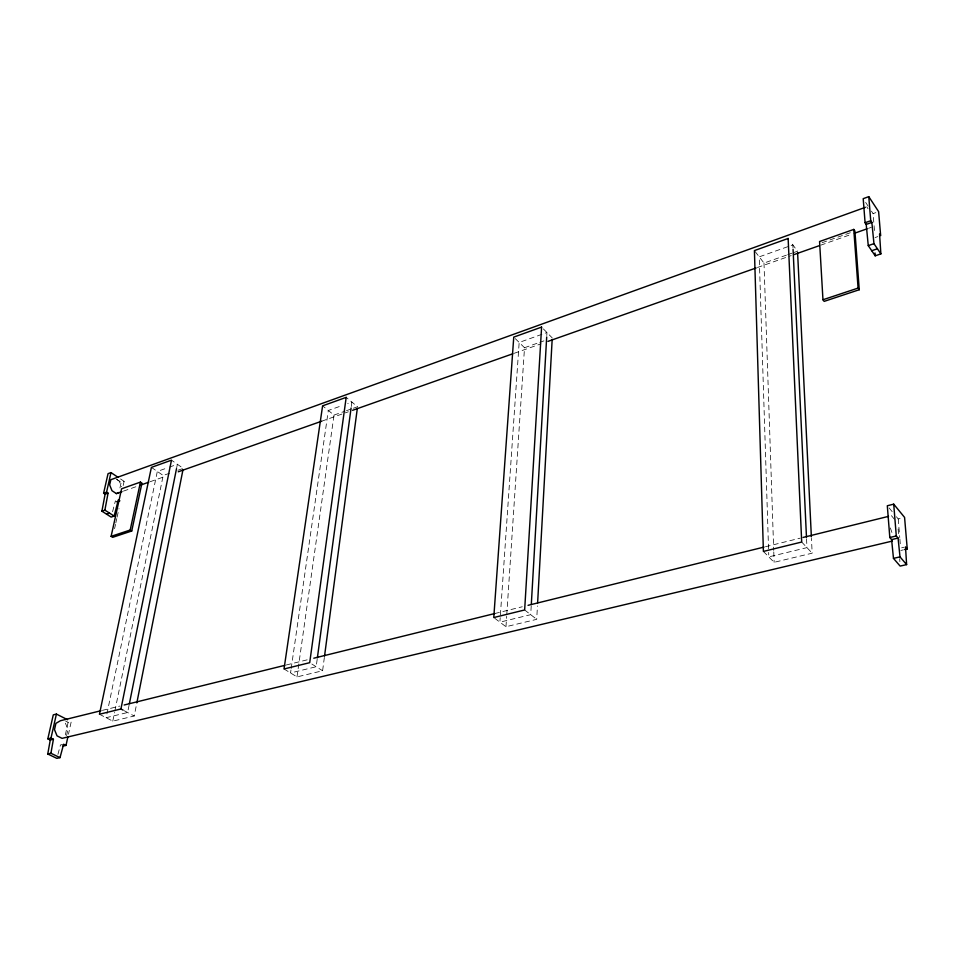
<?xml version="1.0" encoding="UTF-8"?>
<svg xmlns="http://www.w3.org/2000/svg" width="955" height="955" viewBox="0 0 955 955"><rect width="100%" height="100%" fill="white"/><g stroke="black" fill="none" stroke-linecap="round" stroke-linejoin="round"><path stroke-width="0.72" stroke-dasharray="4.78 3.58" d="M494.786 618.315L505.971 626.719L536.71 619.341L537.45 605.936M531.231 605.768L530.717 614.674L499.895 622.159L500.205 617.694M546.785 335.503L546.952 332.531L519.162 342.451L500.313 616.202M505.971 626.719L506.663 616.333M506.759 614.853L524.522 347.727L513.754 337.115M284.029 668.978L296.993 676.904L322.599 670.756L324.354 657.482M317.179 659.344L316.177 666.745L290.547 672.965L290.965 670.016M351.285 406.52L351.882 402.079L347.727 403.559M296.993 676.904L334.023 415.079L322.599 405.839M291.18 668.536L328.329 410.471L342.188 405.541M99.439 714.245L112.786 721.144L134.237 715.999L136.541 704.348M129.08 705.196L127.612 712.502L106.136 717.706L157.324 471.436L168.02 467.628M176.508 468.666L177.379 464.285L169.357 467.15M112.786 721.144L114.576 712.43M114.875 710.974L163.198 475.471L169.883 473.107M114.564 528.688L115.519 524.367M115.83 522.922L116.785 518.601M117.095 517.156L119.005 508.502M65.334 734.944L68.115 722.338L71.255 721.574L68.474 734.192M119.948 487.945L121.178 482.394L124.114 481.344L123.195 485.51M66.575 735.648L67.96 729.393L65.429 723.233L62.934 721.98M112.571 511.689L115.4 500.886L116.88 501.841M57.933 754.343L60.452 744.984L62.553 744.482M874.47 230.525L873.073 213.61L875.842 212.619M177.893 470.278L183.241 468.38L171.482 460.167M334.023 415.079L345.089 411.163M346.474 410.674L352.013 408.716M353.386 408.227L357.54 406.758L346.188 397.364M524.522 347.727L538.393 342.821M539.778 342.332L543.932 340.863M755.214 251.643L764 263.067L786.347 255.164M787.744 254.663L791.946 253.182M793.342 252.693L797.532 251.213L790.501 241.675M822.112 242.689L850.821 232.543M123.434 491.133L137.496 486.179M150.15 481.714L165.609 476.259M321.656 421.215L348.36 411.796M514.244 353.278L540.96 343.86M757.458 267.484L791.194 255.594M820.715 245.172L851.645 234.262M868.513 228.317L871.318 227.326M875.043 237.568L877.848 236.589M102.424 710.365L119.805 706.079M286.285 664.99L307.999 659.63M494.75 613.54L522.254 606.759M765.468 546.738L800.206 538.154M896.411 516.75L898.225 518.947L902.033 518.016M763.403 551.429L774.123 562.316L812.168 553.184L811.44 538.31M901.651 547.8L904.218 547.191M900.828 550.462L903.394 549.853M65.644 721.097L68.115 722.338M124.269 710.735L134.237 715.999M311.867 664.035L322.599 670.756M116.999 479.553L119.208 481.01L121.488 486.74M116.403 479.219L121.178 482.394M120.533 478.956L124.114 481.344M151.403 467.389L163.198 475.471M524.653 609.97L536.71 619.341M543.383 328.914L552.253 337.927M801.699 542.034L812.168 553.184M891.409 515.652L895.074 520.045M889.141 507.953L892.77 512.358M866.758 206.829L868.083 208.823M865.672 202.412L868.131 206.149M871.426 211.127L873.073 213.61M890.358 527.96L892.567 534.394M898.225 518.947L899.765 537.57M899.885 539.002L900.47 546.164M898.118 528.951L898.571 534.466M899.694 558.723L899.873 561.671M792.996 247.834L792.853 244.874L759.225 256.859L768.608 550.963M806.545 538.739L806.963 547.633L768.787 556.896L768.644 552.444M764 263.067L773.717 550.414M773.777 551.894L774.123 562.316"/><path stroke-width="1.43" d="M537.617 602.963L552.169 339.407M531.314 604.288L546.702 336.996M324.545 656.013L357.349 408.239M317.37 657.864L351.094 407.988M47.75 753.996L50.269 740.006L53.42 739.254L50.913 753.268L47.75 753.996L56.846 758.354L60.01 757.637L63.603 744.243L66.002 745.413L67.853 736.997M101.91 511.176L105.098 494.189L108.058 493.138L104.883 510.149L101.91 511.176L111.162 517.097L114.123 516.082L118.348 499.847L119.829 500.814L116.88 501.841M136.84 702.892L182.954 469.836M129.367 703.74L176.508 468.666M120.927 708.98L171.482 460.167L151.403 467.389L99.439 714.245L120.927 708.98L123.159 710.15M111.114 536.364L130.19 530.025L140.433 482.108L141.937 483.123L131.742 531.004L112.666 537.331L111.114 536.364L121.607 488.769L140.433 482.108M56.405 714.077L53.277 714.865L47.834 738.824L50.985 738.06L56.405 714.077L67.542 719.7M110.995 472.594L108.046 473.668L103.606 493.21L106.566 492.159L110.995 472.594L118.145 477.369M865.349 207.331L110.84 479.697L109.658 484.925L111.974 490.703L116.403 493.616L119.029 492.505M868.775 196.646L863.201 198.676L865.087 222.742L866.209 224.413L868.262 245.626L875.198 255.821L880.868 253.875L879.555 233.963L880.653 235.61L878.612 211.628L868.775 196.646L870.733 220.736L871.855 222.408L873.956 243.656L880.868 253.875M865.087 222.742L870.733 220.736M866.209 224.413L871.855 222.408M853.77 229.415L819.569 241.531L822.959 299.751L824.165 301.374L859.249 289.735L854.916 231.098L853.77 229.415L858.079 288.088L859.249 289.735M116.403 493.616L122.025 491.634M140.301 485.188L148.741 482.203M178.263 471.794L321.656 421.215M352.586 410.304L512.847 353.768M547.991 341.377L756.05 267.985M793.999 254.591L819.306 245.674M854.45 233.271L867.104 228.806M868.262 245.626L873.956 243.656M106.542 514.136L109.515 513.11L114.123 516.082M871.748 250.723L877.418 248.766M822.959 299.751L858.079 288.088M907.25 548.958L904.576 517.395L893.713 504.156L887.314 505.756L889.809 537.51L891.6 539.611L893.474 558.377L900.135 566.088L906.617 564.608L905.507 546.893L907.25 548.958L904.683 549.555M100.979 710.723L60.44 720.727L55.903 723.377L54.495 729.668L57.049 735.875L62.063 738.346L892.34 541.067M124.138 705.005L284.829 665.349M313.789 658.21L494.75 613.54M528.043 605.327L764.012 547.084M803.107 537.438L888.52 516.369M889.809 537.51L896.291 535.958L898.07 538.059L899.992 556.872L906.617 564.608M891.6 539.611L898.07 538.059M62.851 746.142L66.002 745.413M893.474 558.377L899.992 556.872M50.913 753.268L60.01 757.637M50.985 738.06L53.42 739.254M47.834 738.824L50.269 740.006M104.883 510.149L109.515 513.11M130.19 530.025L131.742 531.004M103.606 493.21L105.098 494.189M106.566 492.159L108.058 493.138M893.713 504.156L896.291 535.958M875.019 252.98L875.198 255.821M797.604 252.693L811.368 536.817M793.068 249.327L806.474 537.247M541.604 327.099L524.653 609.97L493.771 617.551L513.754 337.115L541.604 327.099M346.188 397.364L309.707 662.686L284.029 668.978L322.599 405.839L346.188 397.364M788.138 238.464L754.414 250.592L763.403 551.429L801.699 542.034L788.138 238.464"/></g></svg>
